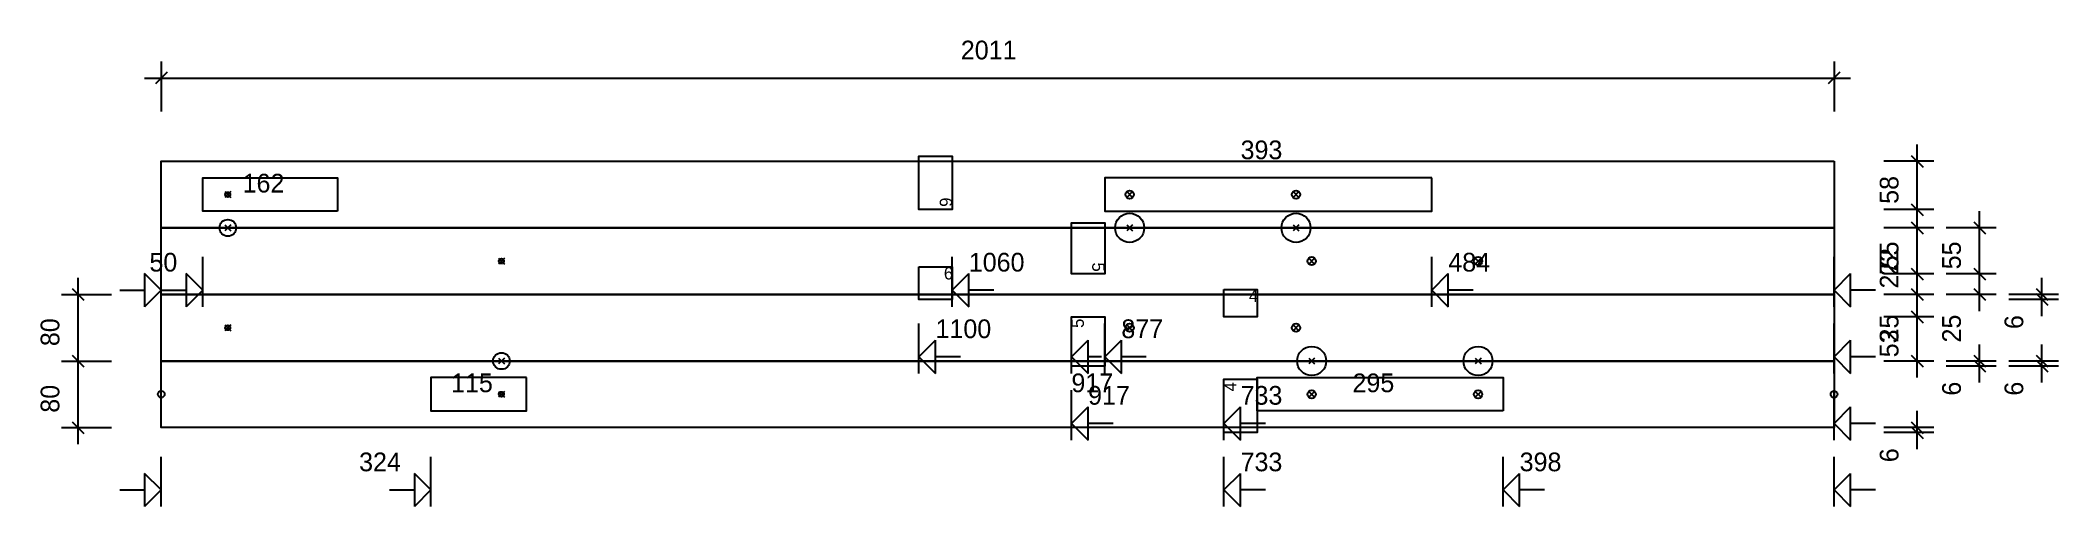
# Model space of a CAD drawing. Header units: millimetres. Extents: x -145 to 2281, y -95 to 465.
import ezdxf
from ezdxf.enums import TextEntityAlignment as Align

# ---------------------------------------------------------------- set-up
doc = ezdxf.new("R2010")
doc.units = ezdxf.units.MM
for name, color, linetype in [('1_SP1-2R', 7, 'CONTINUOUS'), ('CONTOUR', 7, 'CONTINUOUS'), ('CUT_HANDRAIL', 7, 'CONTINUOUS'), ('CUT_STEP', 7, 'CONTINUOUS'), ('CUT_STEPTEXT', 7, 'CONTINUOUS'), ('CUT_VANGTENON', 7, 'CONTINUOUS'), ('DIMLINES', 7, 'CONTINUOUS'), ('DIMLINESTEXT', 7, 'CONTINUOUS'), ('DRILLINGS', 7, 'CONTINUOUS')]:
    doc.layers.add(name, color=color, linetype=linetype)

msp = doc.modelspace()

# ---------------------------------------------------------------- linework, layer by layer
at = {"layer": '1_SP1-2R', "color": 0}
for centre in [(0, 40), (2010.712, 40)]:
    msp.add_circle(centre, 4, dxfattribs=at)
at = {"layer": 'CONTOUR', "color": 0, "linetype": '0'}
for points in [[(2010.712, 320), (2010.712, 240), (0, 240), (0, 320), (2010.712, 320)], [(2010.712, 240), (2010.712, 160), (0, 160), (0, 240), (2010.712, 240)], [(2010.712, 160), (2010.712, 80), (0, 80), (0, 160), (2010.712, 160)], [(2010.712, 80), (2010.712, 0), (0, 0), (0, 80), (2010.712, 80)]]:
    msp.add_lwpolyline(points, dxfattribs=at)
at = {"layer": 'CUT_HANDRAIL', "color": 1, "linetype": '1'}
for points in [[(211.923, 260), (130.962, 260), (50, 260), (50, 300), (211.923, 300), (211.923, 260)], [(438.925, 60), (381.562, 60), (324.198, 60), (324.198, 20), (438.925, 20), (438.925, 60)]]:
    msp.add_lwpolyline(points, dxfattribs=at)
at = {"layer": 'CUT_STEP', "color": 1, "linetype": '1'}
for points in [[(950.712, 320), (950.712, 291), (950.712, 262), (910.712, 262), (910.712, 320), (910.712, 326), (950.712, 326), (950.712, 320)], [(1134.045, 240), (1134.045, 212.289), (1134.045, 184.578), (1094.045, 184.578), (1094.045, 240), (1094.045, 246), (1134.045, 246), (1134.045, 240)], [(1134.045, 240), (1134.045, 212.289), (1134.045, 184.578), (1094.045, 184.578), (1094.045, 240), (1094.045, 246), (1134.045, 246), (1134.045, 240)], [(910.712, 193), (930.712, 193), (950.712, 193), (950.712, 160), (950.712, 154), (910.712, 154), (910.712, 160), (910.712, 193)], [(1277.379, 166), (1297.379, 166), (1317.379, 166), (1317.379, 160), (1317.379, 133.123), (1277.379, 133.123), (1277.379, 160), (1277.379, 166)], [(1094.045, 80), (1094.045, 106.5), (1094.045, 133), (1134.045, 133), (1134.045, 80), (1134.045, 74), (1094.045, 74), (1094.045, 80)], [(1094.045, 80), (1094.045, 106.5), (1094.045, 133), (1134.045, 133), (1134.045, 80), (1134.045, 74), (1094.045, 74), (1094.045, 80)], [(1277.379, 0), (1277.379, 29), (1277.379, 58), (1317.379, 58), (1317.379, 0), (1317.379, -6), (1277.379, -6), (1277.379, 0)]]:
    msp.add_lwpolyline(points, dxfattribs=at)
at = {"layer": 'CUT_VANGTENON', "color": 1, "linetype": '1'}
for points in [[(1527.082, 300), (1330.564, 300), (1134.045, 300), (1134.045, 260), (1527.082, 260), (1527.082, 300)], [(1612.844, 20), (1465.111, 20), (1317.379, 20), (1317.379, 60), (1612.844, 60), (1612.844, 20)]]:
    msp.add_lwpolyline(points, dxfattribs=at)
at = {"layer": 'DIMLINES', "color": 0}
for p, q in [((0, 440), (0, 380)), ((2010.712, 440), (2010.712, 380)), ((-20, 420), (2030.712, 420)), ((7.071, 427.071), (-7.071, 412.929)), ((2017.783, 427.071), (2003.641, 412.929)), ((2110.712, 220), (2110.712, 340)), ((2130.712, 320), (2070.712, 320)), ((2103.641, 327.071), (2117.783, 312.929)), ((2103.641, 269.071), (2117.783, 254.929)), ((2130.712, 262), (2070.712, 262)), ((2103.641, 247.071), (2117.783, 232.929)), ((2103.641, 247.071), (2117.783, 232.929)), ((2110.712, 140), (2110.712, 260)), ((2178.641, 247.071), (2192.783, 232.929)), ((2185.712, 140), (2185.712, 260)), ((2130.712, 240), (2070.712, 240)), ((2130.712, 240), (2070.712, 240)), ((2205.712, 240), (2145.712, 240)), ((0, 145), (0, 205)), ((50, 145), (50, 205)), ((950.712, 145), (950.712, 205)), ((1527.082, 145), (1527.082, 205)), ((2010.712, 145), (2010.712, 205)), ((-100, 60), (-100, 180)), ((0, 165), (-20, 185)), ((-20, 185), (-20, 145)), ((50, 165), (30, 185)), ((30, 185), (30, 145)), ((950.712, 165), (970.712, 185)), ((970.712, 145), (970.712, 185)), ((1527.082, 165), (1547.082, 185)), ((1547.082, 145), (1547.082, 185)), ((2010.712, 165), (2030.712, 185)), ((2030.712, 145), (2030.712, 185)), ((2130.712, 184.578), (2070.712, 184.578)), ((2103.641, 191.649), (2117.783, 177.507)), ((2110.712, 60), (2110.712, 180)), ((2205.712, 184.578), (2145.712, 184.578)), ((2178.641, 191.649), (2192.783, 177.507)), ((2260.712, 134), (2260.712, 180)), ((-120, 160), (-60, 160)), ((-107.071, 167.071), (-92.929, 152.929)), ((-50, 165), (-20, 165)), ((0, 165), (-20, 145)), ((0, 165), (30, 165)), ((50, 165), (30, 145)), ((950.712, 165), (970.712, 145)), ((1000.712, 165), (970.712, 165)), ((1527.082, 165), (1547.082, 145)), ((1577.082, 165), (1547.082, 165)), ((2010.712, 165), (2030.712, 145)), ((2060.712, 165), (2030.712, 165)), ((2130.712, 160), (2070.712, 160)), ((2130.712, 160), (2070.712, 160)), ((2103.641, 167.071), (2117.783, 152.929)), ((2103.641, 167.071), (2117.783, 152.929)), ((2205.712, 160), (2145.712, 160)), ((2178.641, 167.071), (2192.783, 152.929)), ((2280.712, 160), (2220.712, 160)), ((2280.712, 154), (2220.712, 154)), ((2253.641, 167.071), (2267.783, 152.929)), ((2253.641, 161.071), (2267.783, 146.929)), ((910.712, 65), (910.712, 125)), ((1094.045, 65), (1094.045, 125)), ((1134.045, 65), (1134.045, 125)), ((2010.712, 65), (2010.712, 125)), ((2130.712, 133.123), (2070.712, 133.123)), ((2103.641, 140.194), (2117.783, 126.052)), ((-100, -20), (-100, 100)), ((910.712, 85), (930.712, 105)), ((930.712, 65), (930.712, 105)), ((1094.045, 85), (1114.045, 105)), ((1114.045, 65), (1114.045, 105)), ((1134.045, 85), (1154.045, 105)), ((1154.045, 65), (1154.045, 105)), ((2010.712, 85), (2030.712, 105)), ((2030.712, 65), (2030.712, 105)), ((2185.712, 54), (2185.712, 100)), ((2260.712, 54), (2260.712, 100)), ((-120, 80), (-60, 80)), ((-120, 80), (-60, 80)), ((-107.071, 87.071), (-92.929, 72.929)), ((-107.071, 87.071), (-92.929, 72.929)), ((910.712, 85), (930.712, 65)), ((960.712, 85), (930.712, 85)), ((1094.045, 85), (1114.045, 65)), ((1130.045, 85), (1114.045, 85)), ((1134.045, 85), (1154.045, 65)), ((1184.045, 85), (1154.045, 85)), ((2010.712, 85), (2030.712, 65)), ((2060.712, 85), (2030.712, 85)), ((2130.712, 80), (2070.712, 80)), ((2103.641, 87.071), (2117.783, 72.929)), ((2205.712, 80), (2145.712, 80)), ((2205.712, 74), (2145.712, 74)), ((2178.641, 87.071), (2192.783, 72.929)), ((2178.641, 81.071), (2192.783, 66.929)), ((2280.712, 80), (2220.712, 80)), ((2280.712, 74), (2220.712, 74)), ((2253.641, 87.071), (2267.783, 72.929)), ((2253.641, 81.071), (2267.783, 66.929)), ((1094.045, -15), (1094.045, 45)), ((1094.045, 5), (1114.045, 25)), ((1114.045, -15), (1114.045, 25)), ((1277.379, -15), (1277.379, 45)), ((1277.379, 5), (1297.379, 25)), ((1297.379, -15), (1297.379, 25)), ((2010.712, -15), (2010.712, 45)), ((2010.712, 5), (2030.712, 25)), ((2030.712, -15), (2030.712, 25)), ((-120, 0), (-60, 0)), ((-107.071, 7.071), (-92.929, -7.071)), ((1094.045, 5), (1114.045, -15)), ((1144.045, 5), (1114.045, 5)), ((1277.379, 5), (1297.379, -15)), ((1327.379, 5), (1297.379, 5)), ((2010.712, 5), (2030.712, -15)), ((2060.712, 5), (2030.712, 5)), ((2130.712, 0), (2070.712, 0)), ((2103.641, 7.071), (2117.783, -7.071)), ((2103.641, 1.071), (2117.783, -13.071)), ((2110.712, -26), (2110.712, 20)), ((2130.712, -6), (2070.712, -6)), ((0, -95), (0, -35)), ((324.198, -95), (324.198, -35)), ((1277.379, -95), (1277.379, -35)), ((1612.844, -95), (1612.844, -35)), ((2010.712, -95), (2010.712, -35)), ((0, -75), (-20, -55)), ((-20, -55), (-20, -95)), ((324.198, -75), (304.198, -55)), ((304.198, -55), (304.198, -95)), ((1277.379, -75), (1297.379, -55)), ((1297.379, -95), (1297.379, -55)), ((1612.844, -75), (1632.844, -55)), ((1632.844, -95), (1632.844, -55)), ((2010.712, -75), (2030.712, -55)), ((2030.712, -95), (2030.712, -55)), ((-50, -75), (-20, -75)), ((0, -75), (-20, -95)), ((274.198, -75), (304.198, -75)), ((324.198, -75), (304.198, -95)), ((1277.379, -75), (1297.379, -95)), ((1327.379, -75), (1297.379, -75)), ((1612.844, -75), (1632.844, -95)), ((1662.844, -75), (1632.844, -75)), ((2010.712, -75), (2030.712, -95)), ((2060.712, -75), (2030.712, -75))]:
    msp.add_line(p, q, dxfattribs=at)
at = {"layer": 'DRILLINGS', "color": 3}
for p, q in [((83.536, 283.536), (76.464, 276.464)), ((76.466, 283.536), (83.534, 276.464)), ((1167.581, 283.536), (1160.51, 276.464)), ((1160.511, 283.536), (1167.58, 276.464)), ((1367.581, 283.536), (1360.51, 276.464)), ((1360.511, 283.536), (1367.58, 276.464)), ((83.536, 243.536), (76.464, 236.464)), ((76.466, 243.536), (83.534, 236.464)), ((1167.581, 243.536), (1160.51, 236.464)), ((1160.511, 243.536), (1167.58, 236.464)), ((1367.581, 243.536), (1360.51, 236.464)), ((1360.511, 243.536), (1367.58, 236.464)), ((412.461, 203.536), (405.39, 196.464)), ((405.391, 203.536), (412.46, 196.464)), ((1386.379, 203.536), (1379.308, 196.464)), ((1379.309, 203.536), (1386.378, 196.464)), ((1586.379, 203.536), (1579.308, 196.464)), ((1579.309, 203.536), (1586.378, 196.464)), ((83.536, 123.536), (76.464, 116.464)), ((76.466, 123.536), (83.534, 116.464)), ((1167.581, 123.536), (1160.51, 116.464)), ((1160.511, 123.536), (1167.58, 116.464)), ((1367.581, 123.536), (1360.51, 116.464)), ((1360.511, 123.536), (1367.58, 116.464)), ((412.461, 83.536), (405.39, 76.464)), ((405.391, 83.536), (412.46, 76.464)), ((1386.379, 83.536), (1379.308, 76.464)), ((1379.309, 83.536), (1386.378, 76.464)), ((1586.379, 83.536), (1579.308, 76.464)), ((1579.309, 83.536), (1586.378, 76.464)), ((412.461, 43.536), (405.39, 36.464)), ((405.391, 43.536), (412.46, 36.464)), ((1386.379, 43.536), (1379.308, 36.464)), ((1379.309, 43.536), (1386.378, 36.464)), ((1586.379, 43.536), (1579.308, 36.464)), ((1579.309, 43.536), (1586.378, 36.464))]:
    msp.add_line(p, q, dxfattribs=at)
for centre, radius in [((80, 280), 3), ((1164.045, 280), 5), ((1364.045, 280), 5), ((80, 240), 10), ((1164.045, 240), 17.5), ((1364.045, 240), 17.5), ((408.925, 200), 3), ((1382.844, 200), 5), ((1582.844, 200), 5), ((80, 120), 3), ((1164.045, 120), 5), ((1364.045, 120), 5), ((1382.844, 80), 17.5), ((1582.844, 80), 17.5), ((408.925, 80), 10), ((408.925, 40), 3), ((1382.844, 40), 5), ((1582.844, 40), 5)]:
    msp.add_circle(centre, radius, dxfattribs=at)

# ---------------------------------------------------------------- texts
at = {"layer": 'CUT_STEPTEXT'}
for s, rotation, p in [('6', 270, (950.712, 276.5)), ('5', 270, (1134.045, 198.434)), ('5', 270, (1134.045, 198.434)), ('5', 90, (1094.045, 119.75)), ('5', 90, (1094.045, 119.75)), ('4', 90, (1277.379, 43.5))]:
    msp.add_text(s, height=15, rotation=rotation, dxfattribs=at).set_placement(p, align=Align.TOP_LEFT)
for s, p in [('6', (940.712, 193)), ('4', (1307.379, 166))]:
    msp.add_text(s, height=15, dxfattribs=at).set_placement(p, align=Align.TOP_LEFT)
at = {"layer": 'DIMLINESTEXT'}
for s, p in [('2011', (961.108, 465)), ('393', (1297.378, 345)), ('162', (97.776, 305)), ('50', (-14.248, 210)), ('1060', (970.712, 210)), ('484', (1547.082, 210)), ('1100', (930.712, 130)), ('877', (1154.045, 130)), ('115', (348.376, 65)), ('917', (1094.045, 65)), ('917', (1114.045, 50)), ('733', (1297.379, 50)), ('295', (1431.925, 65)), ('324', (237.827, -30)), ('733', (1297.379, -30)), ('398', (1632.844, -30))]:
    msp.add_text(s, height=22.5, dxfattribs=at).set_placement(p, align=Align.TOP_LEFT)
for s, p in [('58', (2065.712, 268.876)), ('55', (2065.712, 190.165)), ('55', (2140.712, 190.165)), ('22', (2065.712, 182.252)), ('27', (2065.712, 167.1)), ('80', (-145, 97.876)), ('25', (2065.712, 102.252)), ('25', (2140.712, 102.252)), ('6', (2215.712, 118.376)), ('53', (2065.712, 84.438)), ('80', (-145, 17.876)), ('6', (2140.712, 38.376)), ('6', (2215.712, 38.376)), ('6', (2065.712, -41.624))]:
    msp.add_text(s, height=22.5, rotation=90, dxfattribs=at).set_placement(p, align=Align.TOP_LEFT)

doc.saveas('drawing.dxf')
